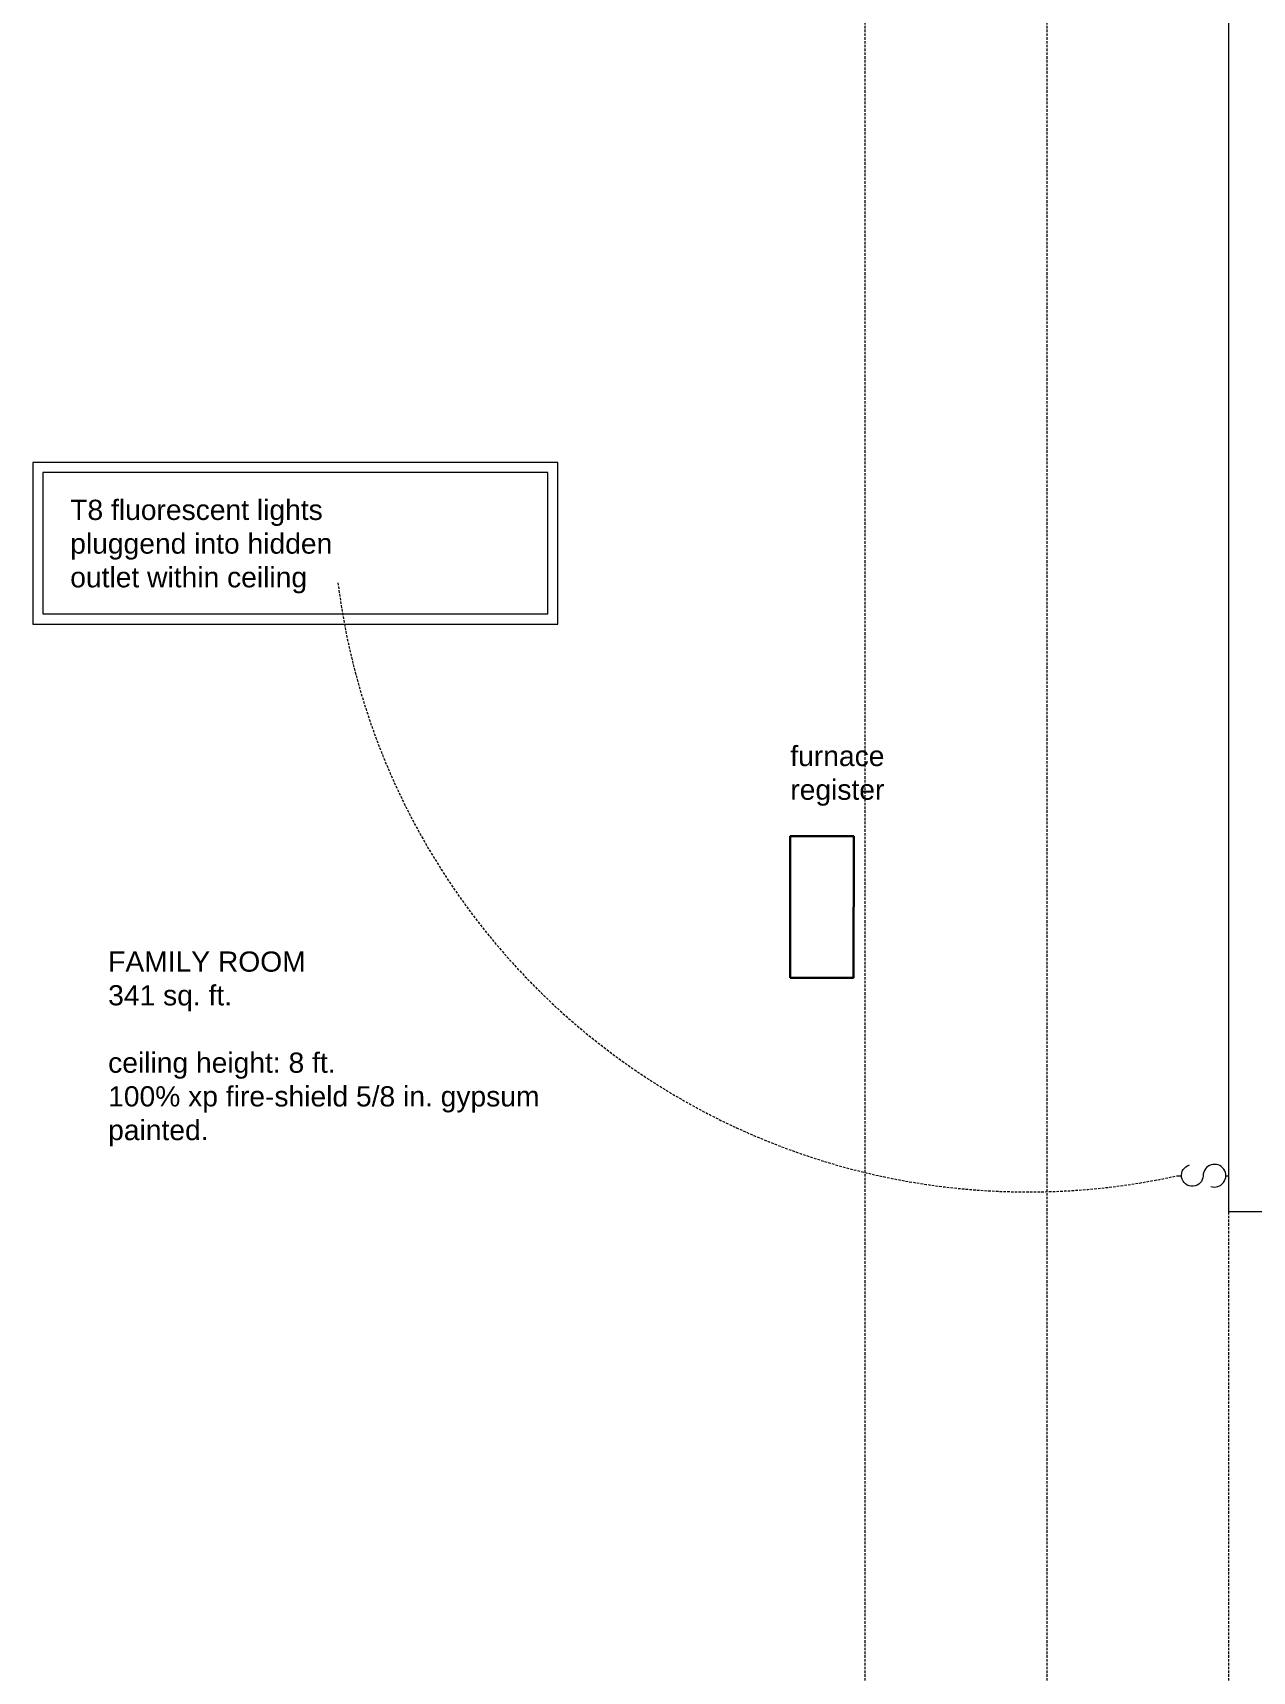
# Model space of a CAD drawing. Header units: inches. Extents: x -465 to -3, y 582 to 1088.
# Drawn here: x -391.2 to -270.5, y 765.8 to 927.9 of the extents above; entities that cross this region are included whole.
import ezdxf

# ---------------------------------------------------------------- set-up
doc = ezdxf.new("R2010")
doc.units = ezdxf.units.IN
doc.header["$MEASUREMENT"] = 0
doc.linetypes.add('DASHED2', pattern=[0.375, 0.25, -0.125])
doc.layers.get('0').update_dxf_attribs({"color": 1, "lineweight": 9})
doc.layers.add('A-101-Floorplan-1st-floor', color=7, linetype='Continuous', lineweight=9)
doc.styles.get("Standard").update_dxf_attribs({"font": 'Arial.ttf', "height": 3})

# ---------------------------------------------------------------- blocks, each defined once
blk = doc.blocks.new('basic-horizontal-switch')
for p, q in [((-5, 0), (-4.65, 0)), ((-0.26, 0), (0, 0))]:
    blk.add_line(p, q)
for points in [[(-2.5, 0, -2.004555), (-3.85, 1.06)], [(-1.75, -1.06, 3.139408), (-2.5, 0, 3.139408)]]:
    blk.add_lwpolyline(points, format="xyb")
blk = doc.blocks.new('original-family-room-t8-light')
at = {"layer": 'A-101-Floorplan-1st-floor', "lineweight": 5}
for points in [[(52, 0), (52, 16), (0, 16), (0, 0)], [(1, 15), (1, 1), (51, 1), (51, 15)]]:
    blk.add_lwpolyline(points, close=True, dxfattribs=at)

msp = doc.modelspace()

# ---------------------------------------------------------------- linework, layer by layer
at = {"layer": 'A-101-Floorplan-1st-floor', "lineweight": 5}
for p, q in [((-272.81809, 1034.65604), (-272.81809, 811.28104)), ((-272.81809, 811.28104), (-123.75559, 811.28104))]:
    msp.add_line(p, q, dxfattribs=at)
at = {"layer": 'A-101-Floorplan-1st-floor', "linetype": 'DASHED2', "lineweight": 5}
for p, q in [((-308.81809, 1034.37479), (-308.81809, 706.96854)), ((-290.81809, 1034.37479), (-290.81809, 706.96854)), ((-272.81809, 1034.37479), (-272.81809, 706.96854))]:
    msp.add_line(p, q, dxfattribs=at)
at = {"layer": 'A-101-Floorplan-1st-floor', "lineweight": 30}
msp.add_lwpolyline([(-316.20572, 834.42743), (-309.95755, 834.42743), (-309.92676, 848.42743), (-316.20572, 848.42743)], close=True, dxfattribs=at)
at = {"layer": 'A-101-Floorplan-1st-floor', "linetype": 'DASHED2', "lineweight": 5}
msp.add_arc((-292.64532, 882.11712), 68.88776, 187.16934, 282.4164701, dxfattribs=at)

# ---------------------------------------------------------------- block references
at = {"lineweight": 5}
msp.add_blockref('original-family-room-t8-light', (-391.20572, 869.42743), dxfattribs=at)
at = {"layer": 'A-101-Floorplan-1st-floor', "lineweight": 5}
msp.add_blockref('basic-horizontal-switch', (-272.83335, 814.8406), dxfattribs=at)

# ---------------------------------------------------------------- texts
at = {"layer": 'A-101-Floorplan-1st-floor', "lineweight": 5, "char_height": 2, "attachment_point": 1}
for s, width, insert in [('T8 fluorescent lights\\Ppluggend into hidden\\Poutlet within ceiling', 28.6228247, (-387.49462, 881.72844)), ('furnace \\Pregister', 11.8419199, (-316.20572, 857.37359))]:
    msp.add_mtext_dynamic_manual_height_columns(s, width=width, gutter_width=10, heights=[0], dxfattribs=dict(at, insert=insert))
at = {"layer": 'A-101-Floorplan-1st-floor', "lineweight": 5, "insert": (-383.74096, 837.02647), "char_height": 2, "width": 48.1347604, "attachment_point": 1}
msp.add_mtext('FAMILY ROOM\\P341 sq. ft.\\P\\Pceiling height: 8 ft.\\P100% xp fire-shield 5/8 in. gypsum\\Ppainted.', dxfattribs=at)

doc.saveas('drawing.dxf')
